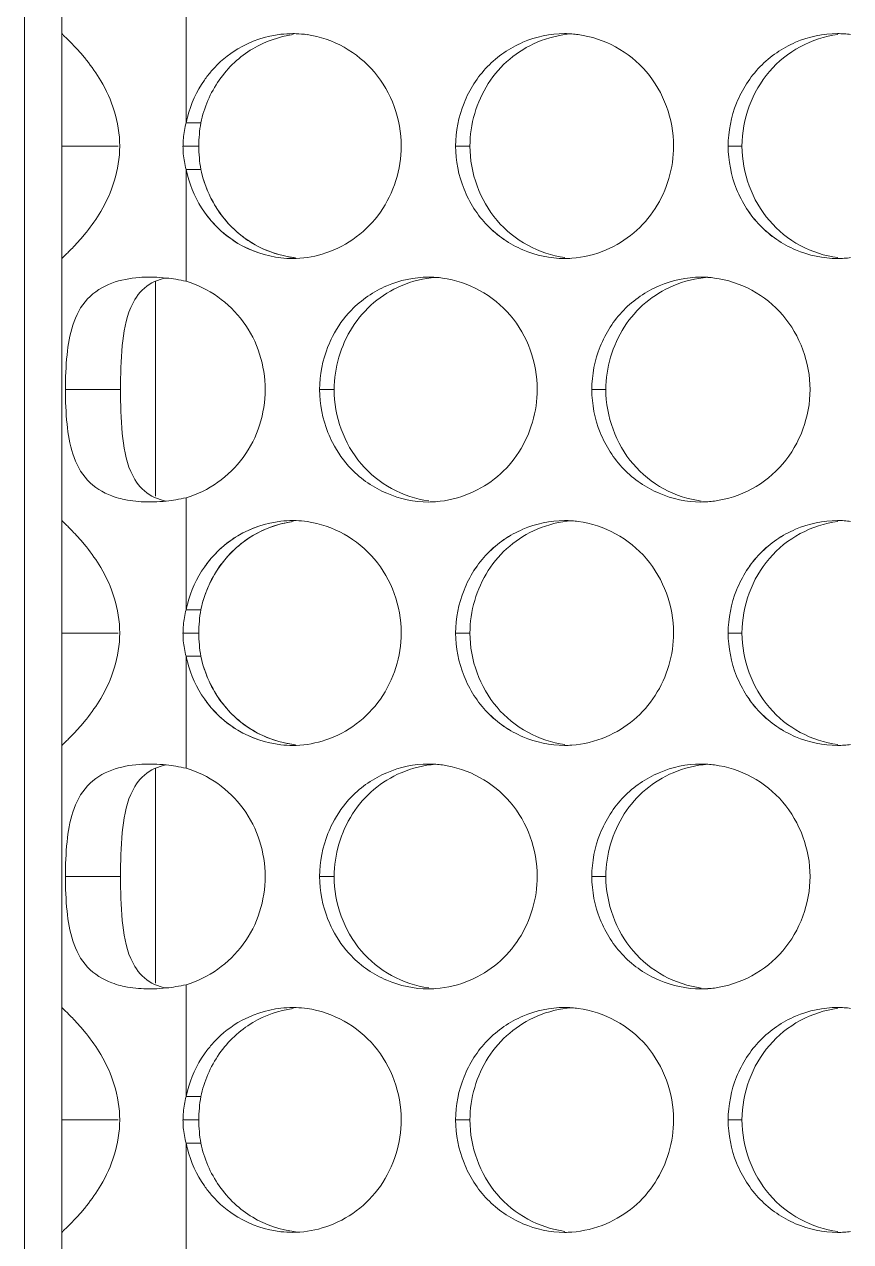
# Model space of a CAD drawing. Header units: millimetres. Extents: x 1177 to 4147, y 93 to 2194.
# Drawn here: x 1597.49 to 1619.53, y 1628.65 to 1661.12 of the extents above; entities that cross this region are included whole.
import ezdxf

# ---------------------------------------------------------------- set-up
doc = ezdxf.new("R2010")
doc.units = ezdxf.units.MM
doc.header["$LTSCALE"] = 0.1
doc.layers.get('0').update_dxf_attribs({"lineweight": 13})
doc.layers.add('标注', color=251, linetype='Continuous', lineweight=9)

msp = doc.modelspace()

# ---------------------------------------------------------------- linework, layer by layer
for p, q in [((1597.49, 1344.895), (1597.49, 1918.895)), ((1598.49, 1647.885), (1598.49, 1875.712)), ((1601.804, 1658.496), (1601.804, 1661.484)), ((1601.804, 1658.497), (1601.804, 1661.484)), ((1601.804, 1654.267), (1601.804, 1657.255)), ((1601.804, 1654.268), (1601.804, 1657.254)), ((1601.804, 1645.506), (1601.804, 1648.493)), ((1601.804, 1645.506), (1601.804, 1648.493)), ((1598.49, 1647.885), (1598.49, 1641.885)), ((1598.49, 1647.885), (1598.49, 1641.885)), ((1601.804, 1641.277), (1601.804, 1644.264)), ((1598.49, 1634.895), (1598.49, 1641.885)), ((1601.804, 1632.516), (1601.804, 1635.503)), ((1598.49, 1634.895), (1598.49, 1628.895)), ((1601.804, 1628.287), (1601.804, 1631.274)), ((1598.49, 1621.904), (1598.49, 1628.895))]:
    msp.add_line(p, q)
at = {"layer": '标注'}
for p, q in [((1598.49, 1660.875), (1598.49, 1667.866)), ((1598.49, 1660.875), (1598.49, 1654.876)), ((1602.199, 1658.497), (1601.804, 1658.497)), ((1602.199, 1658.497), (1601.804, 1658.497)), ((1599.99, 1657.876), (1598.49, 1657.876)), ((1599.99, 1657.876), (1598.49, 1657.876)), ((1602.145, 1657.876), (1601.723, 1657.876)), ((1602.145, 1657.876), (1601.723, 1657.876)), ((1609.376, 1657.876), (1608.994, 1657.876)), ((1609.376, 1657.876), (1608.994, 1657.876)), ((1616.633, 1657.876), (1616.265, 1657.876)), ((1616.633, 1657.876), (1616.265, 1657.876)), ((1602.199, 1657.254), (1601.804, 1657.254)), ((1602.199, 1657.254), (1601.804, 1657.254)), ((1598.49, 1647.885), (1598.49, 1654.876)), ((1600.99, 1654.268), (1600.99, 1648.534)), ((1600.054, 1651.38), (1598.586, 1651.38)), ((1605.754, 1651.38), (1605.365, 1651.38)), ((1613.002, 1651.38), (1612.627, 1651.38)), ((1602.199, 1645.506), (1601.804, 1645.506)), ((1602.199, 1645.506), (1601.804, 1645.506)), ((1599.99, 1644.885), (1598.49, 1644.885)), ((1599.99, 1644.885), (1598.49, 1644.885)), ((1602.145, 1644.885), (1601.723, 1644.885)), ((1602.145, 1644.885), (1601.723, 1644.885)), ((1609.376, 1644.885), (1608.994, 1644.885)), ((1609.376, 1644.885), (1608.994, 1644.885)), ((1616.633, 1644.885), (1616.265, 1644.885)), ((1616.633, 1644.885), (1616.265, 1644.885)), ((1602.199, 1644.264), (1601.804, 1644.264)), ((1602.199, 1644.264), (1601.804, 1644.264)), ((1600.99, 1641.277), (1600.99, 1635.544)), ((1600.054, 1638.39), (1598.586, 1638.39)), ((1605.754, 1638.39), (1605.365, 1638.39)), ((1613.002, 1638.39), (1612.627, 1638.39)), ((1602.199, 1632.516), (1601.804, 1632.516)), ((1599.99, 1631.895), (1598.49, 1631.895)), ((1602.145, 1631.895), (1601.723, 1631.895)), ((1609.376, 1631.895), (1608.994, 1631.895)), ((1616.633, 1631.895), (1616.265, 1631.895)), ((1602.199, 1631.274), (1601.804, 1631.274))]:
    msp.add_line(p, q, dxfattribs=at)
for centre, radius, start, end in [((1604.65, 1658.073), 2.802, 90.0177, 96.4449), ((1604.65, 1658.073), 2.802, 90.0177, 96.4449), ((1604.649, 1658.128), 2.747, 88.1301, 90.0018), ((1604.649, 1658.128), 2.747, 88.1301, 90.0018), ((1604.651, 1658.173), 2.702, 81.8471, 88.1347), ((1604.651, 1658.173), 2.702, 81.8471, 88.1347), ((1611.9, 1658.18), 2.696, 85.9382, 89.991), ((1611.9, 1658.18), 2.696, 85.9382, 89.991), ((1611.895, 1658.117), 2.759, 82.2487, 85.9388), ((1611.895, 1658.117), 2.759, 82.2487, 85.9388), ((1619.177, 1658.168), 2.708, 86.1042, 89.9918), ((1619.177, 1658.168), 2.708, 86.1042, 89.9918), ((1619.173, 1658.108), 2.768, 82.5618, 86.1048), ((1619.173, 1658.108), 2.768, 82.5618, 86.1048), ((1604.723, 1657.9), 2.979, 165.4586, 168.4449), ((1604.723, 1657.9), 2.979, 165.4586, 168.4449), ((1604.167, 1657.872), 2.444, 165.1989, 175.0623), ((1604.167, 1657.872), 2.444, 165.1989, 175.0623), ((1605.733, 1657.877), 3.588, 170.0517, 180.0201), ((1605.733, 1657.877), 3.588, 170.0517, 180.0201), ((1604.141, 1657.875), 2.418, 175.0848, 179.9974), ((1604.141, 1657.875), 2.418, 175.0848, 179.9974), ((1604.15, 1657.876), 2.428, 180.0174, 189.8517), ((1604.15, 1657.876), 2.428, 180.0174, 189.8517), ((1605.733, 1657.874), 3.588, 179.9799, 189.9483), ((1605.733, 1657.874), 3.588, 179.9799, 189.9483), ((1604.173, 1657.88), 2.451, 189.8577, 194.7995), ((1604.173, 1657.88), 2.451, 189.8577, 194.7995), ((1604.723, 1657.851), 2.979, 191.5551, 194.5414), ((1604.723, 1657.851), 2.979, 191.5551, 194.5414), ((1604.65, 1657.678), 2.802, 263.5551, 269.9823), ((1604.65, 1657.678), 2.802, 263.5551, 269.9823), ((1604.649, 1657.623), 2.747, 269.9982, 271.8699), ((1604.649, 1657.623), 2.747, 269.9982, 271.8699), ((1611.9, 1657.572), 2.696, 270.009, 274.0618), ((1611.9, 1657.572), 2.696, 270.009, 274.0618), ((1619.177, 1657.583), 2.708, 270.0082, 273.8958), ((1619.177, 1657.583), 2.708, 270.0082, 273.8958), ((1619.173, 1657.644), 2.768, 273.8952, 277.4382), ((1619.173, 1657.644), 2.768, 273.8952, 277.4382), ((1600.787, 1649.813), 4.569, 80.5968, 83.849), ((1608.267, 1651.69), 2.69, 85.8545, 89.9907), ((1608.263, 1651.627), 2.754, 82.091, 85.8551), ((1615.536, 1651.679), 2.702, 86.0214, 89.9914), ((1615.532, 1651.617), 2.763, 82.4057, 86.0221), ((1600.764, 1649.672), 4.712, 77.2525, 80.6025), ((1600.764, 1653.089), 4.712, 279.3975, 282.7475), ((1600.787, 1652.948), 4.569, 276.151, 279.4032), ((1608.267, 1651.07), 2.69, 270.0093, 274.1455), ((1615.536, 1651.082), 2.702, 270.0086, 273.9786), ((1615.532, 1651.144), 2.763, 273.9779, 277.5943), ((1604.65, 1645.083), 2.802, 90.0177, 96.4449), ((1604.65, 1645.083), 2.802, 90.0177, 96.4449), ((1604.649, 1645.137), 2.747, 88.1301, 90.0018), ((1604.649, 1645.137), 2.747, 88.1301, 90.0018), ((1604.651, 1645.183), 2.702, 81.8471, 88.1347), ((1604.651, 1645.183), 2.702, 81.8471, 88.1347), ((1611.9, 1645.189), 2.696, 85.9382, 89.991), ((1611.9, 1645.189), 2.696, 85.9382, 89.991), ((1611.895, 1645.127), 2.759, 82.2487, 85.9388), ((1611.895, 1645.127), 2.759, 82.2487, 85.9388), ((1619.177, 1645.178), 2.708, 86.1042, 89.9918), ((1619.177, 1645.178), 2.708, 86.1042, 89.9918), ((1619.173, 1645.117), 2.768, 82.5618, 86.1048), ((1619.173, 1645.117), 2.768, 82.5618, 86.1048), ((1604.723, 1644.909), 2.979, 165.4586, 168.4449), ((1604.723, 1644.909), 2.979, 165.4586, 168.4449), ((1604.167, 1644.882), 2.444, 165.1989, 175.0623), ((1604.167, 1644.882), 2.444, 165.1989, 175.0623), ((1605.733, 1644.886), 3.588, 170.0517, 180.0201), ((1605.733, 1644.886), 3.588, 170.0517, 180.0201), ((1604.141, 1644.885), 2.418, 175.0848, 179.9974), ((1604.141, 1644.885), 2.418, 175.0848, 179.9974), ((1604.15, 1644.886), 2.428, 180.0174, 189.8517), ((1604.15, 1644.886), 2.428, 180.0174, 189.8517), ((1605.733, 1644.884), 3.588, 179.9799, 189.9483), ((1605.733, 1644.884), 3.588, 179.9799, 189.9483), ((1604.173, 1644.89), 2.451, 189.8577, 194.7995), ((1604.173, 1644.89), 2.451, 189.8577, 194.7995), ((1604.723, 1644.861), 2.979, 191.5551, 194.5414), ((1604.723, 1644.861), 2.979, 191.5551, 194.5414), ((1604.65, 1644.688), 2.802, 263.5551, 269.9823), ((1604.65, 1644.688), 2.802, 263.5551, 269.9823), ((1604.649, 1644.633), 2.747, 269.9982, 271.8699), ((1604.649, 1644.633), 2.747, 269.9982, 271.8699), ((1611.9, 1644.581), 2.696, 270.009, 274.0618), ((1611.9, 1644.581), 2.696, 270.009, 274.0618), ((1619.177, 1644.593), 2.708, 270.0082, 273.8958), ((1619.177, 1644.593), 2.708, 270.0082, 273.8958), ((1619.173, 1644.653), 2.768, 273.8952, 277.4382), ((1619.173, 1644.653), 2.768, 273.8952, 277.4382), ((1600.787, 1636.822), 4.569, 80.5968, 83.849), ((1608.267, 1638.7), 2.69, 85.8545, 89.9907), ((1608.263, 1638.636), 2.754, 82.091, 85.8551), ((1615.536, 1638.688), 2.702, 86.0214, 89.9914), ((1615.532, 1638.627), 2.763, 82.4057, 86.0221), ((1600.764, 1636.681), 4.712, 77.2525, 80.6025), ((1600.764, 1640.099), 4.712, 279.3975, 282.7475), ((1600.787, 1639.958), 4.569, 276.151, 279.4032), ((1608.267, 1638.08), 2.69, 270.0093, 274.1455), ((1615.536, 1638.092), 2.702, 270.0086, 273.9786), ((1615.532, 1638.153), 2.763, 273.9779, 277.5943), ((1604.65, 1632.092), 2.802, 90.0177, 96.4449), ((1604.649, 1632.147), 2.747, 88.1301, 90.0018), ((1604.651, 1632.192), 2.702, 81.8471, 88.1347), ((1611.9, 1632.199), 2.696, 85.9382, 89.991), ((1611.895, 1632.136), 2.759, 82.2487, 85.9388), ((1619.177, 1632.187), 2.708, 86.1042, 89.9918), ((1619.173, 1632.127), 2.768, 82.5618, 86.1048), ((1604.723, 1631.919), 2.979, 165.4586, 168.4449), ((1604.167, 1631.892), 2.444, 165.1989, 175.0623), ((1605.733, 1631.896), 3.588, 170.0517, 180.0201), ((1604.141, 1631.895), 2.418, 175.0848, 179.9974), ((1604.15, 1631.896), 2.428, 180.0174, 189.8517), ((1605.733, 1631.894), 3.588, 179.9799, 189.9483), ((1604.173, 1631.9), 2.451, 189.8577, 194.7995), ((1604.723, 1631.871), 2.979, 191.5551, 194.5414), ((1604.65, 1631.697), 2.802, 263.5551, 269.9823), ((1604.649, 1631.643), 2.747, 269.9982, 271.8699), ((1611.9, 1631.591), 2.696, 270.009, 274.0618), ((1619.177, 1631.602), 2.708, 270.0082, 273.8958), ((1619.173, 1631.663), 2.768, 273.8952, 277.4382)]:
    msp.add_arc(centre, radius, start, end, dxfattribs=at)
msp.add_spline([(2027.49, 1819.182), (1864.296, 1806.369), (1766.772, 1737.15), (1658.757, 1615.796), (1597.49, 1595.163)], degree=3, dxfattribs=at)
for points, knots in [([(1599.529, 1659.619), (1599.415, 1659.812), (1599.231, 1660.073), (1598.975, 1660.377), (1598.816, 1660.551), (1598.684, 1660.685), (1598.593, 1660.773), (1598.54, 1660.826), (1598.513, 1660.85), (1598.501, 1660.866), (1598.49, 1660.873), (1598.49, 1660.875)], [0, 0, 0, 0, 0.411334, 0.583273, 0.72846, 0.84462, 0.929419, 0.959592, 0.981476, 0.994971, 1, 1, 1, 1]), ([(1599.529, 1659.619), (1599.415, 1659.812), (1599.231, 1660.073), (1598.975, 1660.377), (1598.816, 1660.551), (1598.684, 1660.685), (1598.593, 1660.773), (1598.54, 1660.826), (1598.513, 1660.85), (1598.501, 1660.866), (1598.49, 1660.873), (1598.49, 1660.875)], [0, 0, 0, 0, 0.411334, 0.583273, 0.72846, 0.84462, 0.929419, 0.959592, 0.981476, 0.994971, 1, 1, 1, 1]), ([(1607.542, 1657.876), (1607.542, 1658.232), (1607.413, 1658.947), (1606.879, 1659.886), (1606.051, 1660.566), (1605.377, 1660.798), (1605.034, 1660.848)], [0, 0, 0, 0, 0.253589, 0.505104, 0.753724, 1, 1, 1, 1]), ([(1607.542, 1657.876), (1607.542, 1658.232), (1607.413, 1658.947), (1606.879, 1659.886), (1606.051, 1660.566), (1605.377, 1660.798), (1605.034, 1660.848)], [0, 0, 0, 0, 0.253589, 0.505104, 0.753724, 1, 1, 1, 1]), ([(1614.809, 1657.876), (1614.809, 1658.234), (1614.677, 1658.954), (1614.136, 1659.898), (1613.296, 1660.577), (1612.613, 1660.803), (1612.267, 1660.851)], [0, 0, 0, 0, 0.253362, 0.504807, 0.753291, 1, 1, 1, 1]), ([(1614.809, 1657.876), (1614.809, 1658.234), (1614.677, 1658.954), (1614.136, 1659.898), (1613.296, 1660.577), (1612.613, 1660.803), (1612.267, 1660.851)], [0, 0, 0, 0, 0.253362, 0.504807, 0.753291, 1, 1, 1, 1]), ([(1619.187, 1660.852), (1618.839, 1660.807), (1618.154, 1660.583), (1617.309, 1659.904), (1616.766, 1658.957), (1616.633, 1658.235), (1616.633, 1657.876)], [0, 0, 0, 0, 0.246727, 0.495166, 0.746588, 1, 1, 1, 1]), ([(1619.187, 1660.852), (1618.839, 1660.807), (1618.154, 1660.583), (1617.309, 1659.904), (1616.766, 1658.957), (1616.633, 1658.235), (1616.633, 1657.876)], [0, 0, 0, 0, 0.246727, 0.495166, 0.746588, 1, 1, 1, 1]), ([(1611.168, 1660.644), (1610.905, 1660.532), (1610.405, 1660.226), (1609.639, 1659.347), (1609.376, 1658.455), (1609.376, 1657.876)], [0, 0, 0, 0, 0.248135, 0.498077, 1, 1, 1, 1]), ([(1611.168, 1660.644), (1610.905, 1660.532), (1610.405, 1660.226), (1609.639, 1659.347), (1609.376, 1658.455), (1609.376, 1657.876)], [0, 0, 0, 0, 0.248135, 0.498077, 1, 1, 1, 1]), ([(1603.581, 1660.472), (1603.231, 1660.264), (1602.616, 1659.679), (1602.282, 1658.902), (1602.199, 1658.497)], [0, 0, 0, 0, 0.496153, 1, 1, 1, 1]), ([(1603.581, 1660.472), (1603.231, 1660.264), (1602.616, 1659.679), (1602.282, 1658.902), (1602.199, 1658.497)], [0, 0, 0, 0, 0.496153, 1, 1, 1, 1]), ([(1603.188, 1660.471), (1602.924, 1660.315), (1602.605, 1660.044), (1602.353, 1659.72), (1602.294, 1659.635)], [0, 0, 0, 0, 0.747671, 1, 1, 1, 1]), ([(1603.188, 1660.471), (1602.924, 1660.315), (1602.605, 1660.044), (1602.353, 1659.72), (1602.294, 1659.635)], [0, 0, 0, 0, 0.747671, 1, 1, 1, 1]), ([(1600.034, 1657.876), (1600.034, 1658.193), (1599.936, 1658.807), (1599.678, 1659.366), (1599.529, 1659.619)], [0, 0, 0, 0, 0.519273, 1, 1, 1, 1]), ([(1600.034, 1657.876), (1600.034, 1658.193), (1599.936, 1658.807), (1599.678, 1659.366), (1599.529, 1659.619)], [0, 0, 0, 0, 0.519273, 1, 1, 1, 1]), ([(1599.529, 1656.132), (1599.678, 1656.385), (1599.936, 1656.945), (1600.034, 1657.559), (1600.034, 1657.876)], [0, 0, 0, 0, 0.480727, 1, 1, 1, 1]), ([(1599.529, 1656.132), (1599.678, 1656.385), (1599.936, 1656.945), (1600.034, 1657.559), (1600.034, 1657.876)], [0, 0, 0, 0, 0.480727, 1, 1, 1, 1]), ([(1605.535, 1655.024), (1605.824, 1655.122), (1606.377, 1655.414), (1607.244, 1656.305), (1607.542, 1657.259), (1607.542, 1657.876)], [0, 0, 0, 0, 0.248219, 0.498355, 1, 1, 1, 1]), ([(1605.535, 1655.024), (1605.824, 1655.122), (1606.377, 1655.414), (1607.244, 1656.305), (1607.542, 1657.259), (1607.542, 1657.876)], [0, 0, 0, 0, 0.248219, 0.498355, 1, 1, 1, 1]), ([(1609.376, 1657.876), (1609.376, 1657.517), (1609.507, 1656.798), (1610.045, 1655.854), (1610.883, 1655.174), (1611.564, 1654.948), (1611.909, 1654.901)], [0, 0, 0, 0, 0.253649, 0.50519, 0.753532, 1, 1, 1, 1]), ([(1609.376, 1657.876), (1609.376, 1657.517), (1609.507, 1656.798), (1610.045, 1655.854), (1610.883, 1655.174), (1611.564, 1654.948), (1611.909, 1654.901)], [0, 0, 0, 0, 0.253649, 0.50519, 0.753532, 1, 1, 1, 1]), ([(1613.012, 1655.107), (1613.275, 1655.22), (1613.776, 1655.526), (1614.545, 1656.404), (1614.809, 1657.296), (1614.809, 1657.876)], [0, 0, 0, 0, 0.248395, 0.498438, 1, 1, 1, 1]), ([(1613.012, 1655.107), (1613.275, 1655.22), (1613.776, 1655.526), (1614.545, 1656.404), (1614.809, 1657.296), (1614.809, 1657.876)], [0, 0, 0, 0, 0.248395, 0.498438, 1, 1, 1, 1]), ([(1616.633, 1657.876), (1616.633, 1657.516), (1616.766, 1656.794), (1617.309, 1655.847), (1618.154, 1655.168), (1618.839, 1654.944), (1619.187, 1654.899)], [0, 0, 0, 0, 0.253412, 0.504834, 0.753273, 1, 1, 1, 1]), ([(1616.633, 1657.876), (1616.633, 1657.516), (1616.766, 1656.794), (1617.309, 1655.847), (1618.154, 1655.168), (1618.839, 1654.944), (1619.187, 1654.899)], [0, 0, 0, 0, 0.253412, 0.504834, 0.753273, 1, 1, 1, 1]), ([(1602.199, 1657.254), (1602.322, 1656.654), (1602.801, 1655.782), (1603.828, 1655.094), (1604.425, 1654.928), (1604.726, 1654.894)], [0, 0, 0, 0, 0.502195, 0.75184, 1, 1, 1, 1]), ([(1602.199, 1657.254), (1602.282, 1656.849), (1602.616, 1656.072), (1603.231, 1655.487), (1603.581, 1655.279)], [0, 0, 0, 0, 0.503847, 1, 1, 1, 1]), ([(1609.218, 1656.728), (1609.362, 1656.37), (1609.783, 1655.702), (1610.438, 1655.257), (1610.789, 1655.107)], [0, 0, 0, 0, 0.502933, 1, 1, 1, 1]), ([(1616.489, 1656.728), (1616.633, 1656.37), (1617.056, 1655.701), (1617.712, 1655.257), (1618.064, 1655.107)], [0, 0, 0, 0, 0.5027, 1, 1, 1, 1]), ([(1598.49, 1654.876), (1598.49, 1654.878), (1598.501, 1654.885), (1598.513, 1654.901), (1598.54, 1654.926), (1598.593, 1654.978), (1598.684, 1655.066), (1598.816, 1655.2), (1598.975, 1655.374), (1599.231, 1655.678), (1599.415, 1655.939), (1599.529, 1656.132)], [0, 0, 0, 0, 0.005029, 0.018524, 0.040408, 0.070581, 0.15538, 0.27154, 0.416727, 0.588666, 1, 1, 1, 1]), ([(1598.49, 1654.876), (1598.49, 1654.878), (1598.501, 1654.885), (1598.513, 1654.901), (1598.54, 1654.926), (1598.593, 1654.978), (1598.684, 1655.066), (1598.816, 1655.2), (1598.975, 1655.374), (1599.231, 1655.678), (1599.415, 1655.939), (1599.529, 1656.132)], [0, 0, 0, 0, 0.005029, 0.018524, 0.040408, 0.070581, 0.15538, 0.27154, 0.416727, 0.588666, 1, 1, 1, 1]), ([(1602.294, 1656.116), (1602.528, 1655.782), (1603.137, 1655.203), (1603.934, 1654.939), (1604.336, 1654.894)], [0, 0, 0, 0, 0.502556, 1, 1, 1, 1]), ([(1602.294, 1656.116), (1602.353, 1656.031), (1602.605, 1655.707), (1602.924, 1655.436), (1603.188, 1655.28)], [0, 0, 0, 0, 0.252329, 1, 1, 1, 1]), ([(1600.826, 1654.38), (1600.735, 1654.38), (1600.397, 1654.368), (1600.058, 1654.305), (1599.826, 1654.219)], [0, 0, 0, 0, 0.267795, 1, 1, 1, 1]), ([(1601.27, 1654.356), (1601.061, 1654.318), (1600.65, 1654.136), (1600.412, 1653.763), (1600.329, 1653.57)], [0, 0, 0, 0, 0.503158, 1, 1, 1, 1]), ([(1601.276, 1654.356), (1601.163, 1654.368), (1601.013, 1654.378), (1600.863, 1654.38), (1600.826, 1654.38)], [0, 0, 0, 0, 0.755047, 1, 1, 1, 1]), ([(1611.173, 1651.38), (1611.173, 1651.738), (1611.042, 1652.456), (1610.504, 1653.4), (1609.667, 1654.079), (1608.987, 1654.306), (1608.642, 1654.354)], [0, 0, 0, 0, 0.253482, 0.504988, 0.753424, 1, 1, 1, 1]), ([(1618.449, 1651.38), (1618.449, 1651.74), (1618.316, 1652.46), (1617.773, 1653.406), (1616.929, 1654.085), (1616.244, 1654.31), (1615.897, 1654.356)], [0, 0, 0, 0, 0.253244, 0.50463, 0.753161, 1, 1, 1, 1]), ([(1599.826, 1654.219), (1599.583, 1654.129), (1599.114, 1653.842), (1598.865, 1653.354), (1598.783, 1653.1)], [0, 0, 0, 0, 0.492021, 1, 1, 1, 1]), ([(1603.915, 1651.38), (1603.915, 1652.015), (1603.512, 1653.307), (1602.401, 1654.093), (1601.804, 1654.268)], [0, 0, 0, 0, 0.504977, 1, 1, 1, 1]), ([(1607.544, 1654.149), (1607.281, 1654.036), (1606.782, 1653.73), (1606.016, 1652.851), (1605.754, 1651.96), (1605.754, 1651.38)], [0, 0, 0, 0, 0.248013, 0.497923, 1, 1, 1, 1]), ([(1614.797, 1654.149), (1614.533, 1654.036), (1614.033, 1653.731), (1613.266, 1652.852), (1613.002, 1651.96), (1613.002, 1651.38)], [0, 0, 0, 0, 0.248254, 0.498229, 1, 1, 1, 1]), ([(1600.329, 1653.57), (1600.192, 1653.251), (1600.075, 1652.506), (1600.054, 1651.771), (1600.054, 1651.38)], [0, 0, 0, 0, 0.47064, 1, 1, 1, 1]), ([(1606.214, 1653.501), (1606.013, 1653.293), (1605.785, 1652.97), (1605.625, 1652.618), (1605.589, 1652.528)], [0, 0, 0, 0, 0.747989, 1, 1, 1, 1]), ([(1598.783, 1653.1), (1598.701, 1652.843), (1598.607, 1652.267), (1598.586, 1651.689), (1598.586, 1651.38)], [0, 0, 0, 0, 0.466285, 1, 1, 1, 1]), ([(1598.586, 1651.38), (1598.586, 1651.072), (1598.607, 1650.494), (1598.701, 1649.918), (1598.783, 1649.661)], [0, 0, 0, 0, 0.533715, 1, 1, 1, 1]), ([(1600.054, 1651.38), (1600.054, 1650.989), (1600.075, 1650.254), (1600.192, 1649.51), (1600.329, 1649.191)], [0, 0, 0, 0, 0.52936, 1, 1, 1, 1]), ([(1601.804, 1648.493), (1602.401, 1648.668), (1603.512, 1649.454), (1603.915, 1650.746), (1603.915, 1651.38)], [0, 0, 0, 0, 0.495023, 1, 1, 1, 1]), ([(1605.754, 1651.38), (1605.754, 1651.022), (1605.885, 1650.305), (1606.42, 1649.362), (1607.254, 1648.682), (1607.933, 1648.455), (1608.277, 1648.407)], [0, 0, 0, 0, 0.253771, 0.505372, 0.753666, 1, 1, 1, 1]), ([(1609.378, 1648.612), (1609.642, 1648.725), (1610.142, 1649.031), (1610.909, 1649.909), (1611.173, 1650.801), (1611.173, 1651.38)], [0, 0, 0, 0, 0.248275, 0.498285, 1, 1, 1, 1]), ([(1613.002, 1651.38), (1613.002, 1651.021), (1613.134, 1650.301), (1613.675, 1649.355), (1614.516, 1648.676), (1615.2, 1648.451), (1615.546, 1648.405)], [0, 0, 0, 0, 0.253529, 0.50501, 0.753401, 1, 1, 1, 1]), ([(1615.897, 1648.404), (1616.244, 1648.451), (1616.929, 1648.676), (1617.773, 1649.355), (1618.316, 1650.3), (1618.449, 1651.021), (1618.449, 1651.38)], [0, 0, 0, 0, 0.246839, 0.49537, 0.746756, 1, 1, 1, 1]), ([(1605.589, 1650.233), (1605.625, 1650.143), (1605.785, 1649.79), (1606.013, 1649.468), (1606.214, 1649.26)], [0, 0, 0, 0, 0.252011, 1, 1, 1, 1]), ([(1598.783, 1649.661), (1598.865, 1649.407), (1599.114, 1648.919), (1599.583, 1648.632), (1599.826, 1648.542)], [0, 0, 0, 0, 0.507979, 1, 1, 1, 1]), ([(1600.329, 1649.191), (1600.412, 1648.998), (1600.65, 1648.625), (1601.061, 1648.443), (1601.27, 1648.405)], [0, 0, 0, 0, 0.496842, 1, 1, 1, 1]), ([(1600.063, 1648.469), (1600.122, 1648.454), (1600.373, 1648.4), (1600.631, 1648.381), (1600.826, 1648.381)], [0, 0, 0, 0, 0.237726, 1, 1, 1, 1]), ([(1600.826, 1648.381), (1600.863, 1648.381), (1601.013, 1648.383), (1601.163, 1648.393), (1601.276, 1648.405)], [0, 0, 0, 0, 0.244953, 1, 1, 1, 1]), ([(1599.529, 1646.629), (1599.415, 1646.822), (1599.231, 1647.083), (1598.975, 1647.386), (1598.816, 1647.56), (1598.684, 1647.695), (1598.593, 1647.783), (1598.54, 1647.835), (1598.513, 1647.86), (1598.501, 1647.876), (1598.49, 1647.882), (1598.49, 1647.885)], [0, 0, 0, 0, 0.411334, 0.583273, 0.72846, 0.84462, 0.929419, 0.959592, 0.981476, 0.994971, 1, 1, 1, 1]), ([(1599.529, 1646.629), (1599.415, 1646.822), (1599.231, 1647.083), (1598.975, 1647.386), (1598.816, 1647.56), (1598.684, 1647.695), (1598.593, 1647.783), (1598.54, 1647.835), (1598.513, 1647.86), (1598.501, 1647.876), (1598.49, 1647.882), (1598.49, 1647.885)], [0, 0, 0, 0, 0.411334, 0.583273, 0.72846, 0.84462, 0.929419, 0.959592, 0.981476, 0.994971, 1, 1, 1, 1]), ([(1604.66, 1647.859), (1604.365, 1647.818), (1603.782, 1647.643), (1602.785, 1646.952), (1602.32, 1646.096), (1602.199, 1645.506)], [0, 0, 0, 0, 0.24812, 0.497739, 1, 1, 1, 1]), ([(1604.336, 1647.867), (1603.934, 1647.822), (1603.137, 1647.557), (1602.528, 1646.979), (1602.294, 1646.645)], [0, 0, 0, 0, 0.497444, 1, 1, 1, 1]), ([(1607.542, 1644.885), (1607.542, 1645.242), (1607.413, 1645.956), (1606.879, 1646.896), (1606.051, 1647.575), (1605.377, 1647.808), (1605.034, 1647.857)], [0, 0, 0, 0, 0.253589, 0.505104, 0.753724, 1, 1, 1, 1]), ([(1607.542, 1644.885), (1607.542, 1645.242), (1607.413, 1645.956), (1606.879, 1646.896), (1606.051, 1647.575), (1605.377, 1647.808), (1605.034, 1647.857)], [0, 0, 0, 0, 0.253589, 0.505104, 0.753724, 1, 1, 1, 1]), ([(1614.809, 1644.885), (1614.809, 1645.244), (1614.677, 1645.963), (1614.136, 1646.908), (1613.296, 1647.587), (1612.613, 1647.813), (1612.267, 1647.86)], [0, 0, 0, 0, 0.253362, 0.504807, 0.753291, 1, 1, 1, 1]), ([(1614.809, 1644.885), (1614.809, 1645.244), (1614.677, 1645.963), (1614.136, 1646.908), (1613.296, 1647.587), (1612.613, 1647.813), (1612.267, 1647.86)], [0, 0, 0, 0, 0.253362, 0.504807, 0.753291, 1, 1, 1, 1]), ([(1619.187, 1647.862), (1618.839, 1647.816), (1618.154, 1647.592), (1617.309, 1646.913), (1616.766, 1645.967), (1616.633, 1645.245), (1616.633, 1644.885)], [0, 0, 0, 0, 0.246727, 0.495166, 0.746588, 1, 1, 1, 1]), ([(1619.187, 1647.862), (1618.839, 1647.816), (1618.154, 1647.592), (1617.309, 1646.913), (1616.766, 1645.967), (1616.633, 1645.245), (1616.633, 1644.885)], [0, 0, 0, 0, 0.246727, 0.495166, 0.746588, 1, 1, 1, 1]), ([(1610.789, 1647.653), (1610.438, 1647.503), (1609.783, 1647.059), (1609.362, 1646.391), (1609.218, 1646.032)], [0, 0, 0, 0, 0.497067, 1, 1, 1, 1]), ([(1611.168, 1647.654), (1610.905, 1647.541), (1610.405, 1647.235), (1609.639, 1646.356), (1609.376, 1645.464), (1609.376, 1644.885)], [0, 0, 0, 0, 0.248135, 0.498077, 1, 1, 1, 1]), ([(1611.168, 1647.654), (1610.905, 1647.541), (1610.405, 1647.235), (1609.639, 1646.356), (1609.376, 1645.464), (1609.376, 1644.885)], [0, 0, 0, 0, 0.248135, 0.498077, 1, 1, 1, 1]), ([(1618.064, 1647.653), (1617.712, 1647.503), (1617.056, 1647.06), (1616.633, 1646.391), (1616.489, 1646.032)], [0, 0, 0, 0, 0.4973, 1, 1, 1, 1]), ([(1603.581, 1647.482), (1603.231, 1647.273), (1602.616, 1646.689), (1602.282, 1645.912), (1602.199, 1645.506)], [0, 0, 0, 0, 0.496153, 1, 1, 1, 1]), ([(1603.188, 1647.481), (1602.924, 1647.325), (1602.605, 1647.053), (1602.353, 1646.729), (1602.294, 1646.645)], [0, 0, 0, 0, 0.747671, 1, 1, 1, 1]), ([(1600.034, 1644.885), (1600.034, 1645.202), (1599.936, 1645.816), (1599.678, 1646.376), (1599.529, 1646.629)], [0, 0, 0, 0, 0.519273, 1, 1, 1, 1]), ([(1600.034, 1644.885), (1600.034, 1645.202), (1599.936, 1645.816), (1599.678, 1646.376), (1599.529, 1646.629)], [0, 0, 0, 0, 0.519273, 1, 1, 1, 1]), ([(1599.529, 1643.142), (1599.678, 1643.394), (1599.936, 1643.954), (1600.034, 1644.568), (1600.034, 1644.885)], [0, 0, 0, 0, 0.480727, 1, 1, 1, 1]), ([(1599.529, 1643.142), (1599.678, 1643.394), (1599.936, 1643.954), (1600.034, 1644.568), (1600.034, 1644.885)], [0, 0, 0, 0, 0.480727, 1, 1, 1, 1]), ([(1605.535, 1642.034), (1605.824, 1642.132), (1606.377, 1642.423), (1607.244, 1643.314), (1607.542, 1644.269), (1607.542, 1644.885)], [0, 0, 0, 0, 0.248219, 0.498355, 1, 1, 1, 1]), ([(1605.535, 1642.034), (1605.824, 1642.132), (1606.377, 1642.423), (1607.244, 1643.314), (1607.542, 1644.269), (1607.542, 1644.885)], [0, 0, 0, 0, 0.248219, 0.498355, 1, 1, 1, 1]), ([(1609.376, 1644.885), (1609.376, 1644.527), (1609.507, 1643.808), (1610.045, 1642.863), (1610.883, 1642.184), (1611.564, 1641.958), (1611.909, 1641.91)], [0, 0, 0, 0, 0.253649, 0.50519, 0.753532, 1, 1, 1, 1]), ([(1609.376, 1644.885), (1609.376, 1644.527), (1609.507, 1643.808), (1610.045, 1642.863), (1610.883, 1642.184), (1611.564, 1641.958), (1611.909, 1641.91)], [0, 0, 0, 0, 0.253649, 0.50519, 0.753532, 1, 1, 1, 1]), ([(1613.012, 1642.117), (1613.275, 1642.23), (1613.776, 1642.535), (1614.545, 1643.414), (1614.809, 1644.306), (1614.809, 1644.885)], [0, 0, 0, 0, 0.248395, 0.498438, 1, 1, 1, 1]), ([(1613.012, 1642.117), (1613.275, 1642.23), (1613.776, 1642.535), (1614.545, 1643.414), (1614.809, 1644.306), (1614.809, 1644.885)], [0, 0, 0, 0, 0.248395, 0.498438, 1, 1, 1, 1]), ([(1616.633, 1644.885), (1616.633, 1644.525), (1616.766, 1643.804), (1617.309, 1642.857), (1618.154, 1642.178), (1618.839, 1641.954), (1619.187, 1641.908)], [0, 0, 0, 0, 0.253412, 0.504834, 0.753273, 1, 1, 1, 1]), ([(1616.633, 1644.885), (1616.633, 1644.525), (1616.766, 1643.804), (1617.309, 1642.857), (1618.154, 1642.178), (1618.839, 1641.954), (1619.187, 1641.908)], [0, 0, 0, 0, 0.253412, 0.504834, 0.753273, 1, 1, 1, 1]), ([(1602.199, 1644.264), (1602.282, 1643.859), (1602.616, 1643.081), (1603.231, 1642.497), (1603.581, 1642.289)], [0, 0, 0, 0, 0.503847, 1, 1, 1, 1]), ([(1602.199, 1644.264), (1602.322, 1643.664), (1602.801, 1642.792), (1603.828, 1642.104), (1604.425, 1641.937), (1604.726, 1641.903)], [0, 0, 0, 0, 0.502195, 0.75184, 1, 1, 1, 1]), ([(1609.218, 1643.738), (1609.362, 1643.38), (1609.783, 1642.711), (1610.438, 1642.267), (1610.789, 1642.117)], [0, 0, 0, 0, 0.502933, 1, 1, 1, 1]), ([(1616.489, 1643.738), (1616.633, 1643.38), (1617.056, 1642.711), (1617.712, 1642.267), (1618.064, 1642.117)], [0, 0, 0, 0, 0.5027, 1, 1, 1, 1]), ([(1598.49, 1641.885), (1598.49, 1641.888), (1598.501, 1641.895), (1598.513, 1641.911), (1598.54, 1641.935), (1598.593, 1641.987), (1598.684, 1642.075), (1598.816, 1642.21), (1598.975, 1642.384), (1599.231, 1642.687), (1599.415, 1642.949), (1599.529, 1643.142)], [0, 0, 0, 0, 0.005029, 0.018524, 0.040408, 0.070581, 0.15538, 0.27154, 0.416727, 0.588666, 1, 1, 1, 1]), ([(1598.49, 1641.885), (1598.49, 1641.888), (1598.501, 1641.895), (1598.513, 1641.911), (1598.54, 1641.935), (1598.593, 1641.987), (1598.684, 1642.075), (1598.816, 1642.21), (1598.975, 1642.384), (1599.231, 1642.687), (1599.415, 1642.949), (1599.529, 1643.142)], [0, 0, 0, 0, 0.005029, 0.018524, 0.040408, 0.070581, 0.15538, 0.27154, 0.416727, 0.588666, 1, 1, 1, 1]), ([(1602.294, 1643.126), (1602.353, 1643.041), (1602.605, 1642.717), (1602.924, 1642.446), (1603.188, 1642.289)], [0, 0, 0, 0, 0.252329, 1, 1, 1, 1]), ([(1602.294, 1643.126), (1602.528, 1642.791), (1603.137, 1642.213), (1603.934, 1641.949), (1604.336, 1641.903)], [0, 0, 0, 0, 0.502556, 1, 1, 1, 1]), ([(1600.826, 1641.39), (1600.735, 1641.39), (1600.397, 1641.378), (1600.058, 1641.315), (1599.826, 1641.228)], [0, 0, 0, 0, 0.267795, 1, 1, 1, 1]), ([(1601.27, 1641.365), (1601.061, 1641.327), (1600.65, 1641.145), (1600.412, 1640.773), (1600.329, 1640.58)], [0, 0, 0, 0, 0.503158, 1, 1, 1, 1]), ([(1601.276, 1641.365), (1601.163, 1641.377), (1601.013, 1641.388), (1600.863, 1641.39), (1600.826, 1641.39)], [0, 0, 0, 0, 0.755047, 1, 1, 1, 1]), ([(1611.173, 1638.39), (1611.173, 1638.748), (1611.042, 1639.466), (1610.504, 1640.409), (1609.667, 1641.089), (1608.987, 1641.316), (1608.642, 1641.364)], [0, 0, 0, 0, 0.253482, 0.504988, 0.753424, 1, 1, 1, 1]), ([(1618.449, 1638.39), (1618.449, 1638.749), (1618.316, 1639.47), (1617.773, 1640.416), (1616.929, 1641.095), (1616.244, 1641.32), (1615.897, 1641.366)], [0, 0, 0, 0, 0.253244, 0.50463, 0.753161, 1, 1, 1, 1]), ([(1599.826, 1641.228), (1599.583, 1641.139), (1599.114, 1640.852), (1598.865, 1640.363), (1598.783, 1640.109)], [0, 0, 0, 0, 0.492021, 1, 1, 1, 1]), ([(1603.915, 1638.39), (1603.915, 1639.024), (1603.512, 1640.317), (1602.401, 1641.103), (1601.804, 1641.277)], [0, 0, 0, 0, 0.504977, 1, 1, 1, 1]), ([(1607.544, 1641.159), (1607.281, 1641.046), (1606.782, 1640.74), (1606.016, 1639.861), (1605.754, 1638.969), (1605.754, 1638.39)], [0, 0, 0, 0, 0.248013, 0.497923, 1, 1, 1, 1]), ([(1614.797, 1641.159), (1614.533, 1641.046), (1614.033, 1640.74), (1613.266, 1639.861), (1613.002, 1638.969), (1613.002, 1638.39)], [0, 0, 0, 0, 0.248254, 0.498229, 1, 1, 1, 1]), ([(1600.329, 1640.58), (1600.192, 1640.26), (1600.075, 1639.516), (1600.054, 1638.781), (1600.054, 1638.39)], [0, 0, 0, 0, 0.47064, 1, 1, 1, 1]), ([(1606.214, 1640.511), (1606.013, 1640.303), (1605.785, 1639.98), (1605.625, 1639.628), (1605.589, 1639.537)], [0, 0, 0, 0, 0.747989, 1, 1, 1, 1]), ([(1598.783, 1640.109), (1598.701, 1639.853), (1598.607, 1639.277), (1598.586, 1638.699), (1598.586, 1638.39)], [0, 0, 0, 0, 0.466285, 1, 1, 1, 1]), ([(1598.586, 1638.39), (1598.586, 1638.081), (1598.607, 1637.503), (1598.701, 1636.927), (1598.783, 1636.671)], [0, 0, 0, 0, 0.533715, 1, 1, 1, 1]), ([(1600.054, 1638.39), (1600.054, 1637.999), (1600.075, 1637.264), (1600.192, 1636.52), (1600.329, 1636.2)], [0, 0, 0, 0, 0.52936, 1, 1, 1, 1]), ([(1601.804, 1635.503), (1602.401, 1635.677), (1603.512, 1636.463), (1603.915, 1637.756), (1603.915, 1638.39)], [0, 0, 0, 0, 0.495023, 1, 1, 1, 1]), ([(1605.754, 1638.39), (1605.754, 1638.032), (1605.885, 1637.315), (1606.42, 1636.371), (1607.254, 1635.692), (1607.933, 1635.464), (1608.277, 1635.416)], [0, 0, 0, 0, 0.253771, 0.505372, 0.753666, 1, 1, 1, 1]), ([(1609.378, 1635.622), (1609.642, 1635.735), (1610.142, 1636.04), (1610.909, 1636.919), (1611.173, 1637.811), (1611.173, 1638.39)], [0, 0, 0, 0, 0.248275, 0.498285, 1, 1, 1, 1]), ([(1613.002, 1638.39), (1613.002, 1638.031), (1613.134, 1637.311), (1613.675, 1636.365), (1614.516, 1635.686), (1615.2, 1635.461), (1615.546, 1635.414)], [0, 0, 0, 0, 0.253529, 0.50501, 0.753401, 1, 1, 1, 1]), ([(1615.897, 1635.414), (1616.244, 1635.46), (1616.929, 1635.685), (1617.773, 1636.364), (1618.316, 1637.31), (1618.449, 1638.031), (1618.449, 1638.39)], [0, 0, 0, 0, 0.246839, 0.49537, 0.746756, 1, 1, 1, 1]), ([(1605.589, 1637.243), (1605.625, 1637.152), (1605.785, 1636.8), (1606.013, 1636.477), (1606.214, 1636.269)], [0, 0, 0, 0, 0.252011, 1, 1, 1, 1]), ([(1598.783, 1636.671), (1598.865, 1636.417), (1599.114, 1635.928), (1599.583, 1635.641), (1599.826, 1635.552)], [0, 0, 0, 0, 0.507979, 1, 1, 1, 1]), ([(1600.329, 1636.2), (1600.412, 1636.007), (1600.65, 1635.635), (1601.061, 1635.453), (1601.27, 1635.415)], [0, 0, 0, 0, 0.496842, 1, 1, 1, 1]), ([(1600.063, 1635.478), (1600.122, 1635.463), (1600.373, 1635.41), (1600.631, 1635.39), (1600.826, 1635.39)], [0, 0, 0, 0, 0.237726, 1, 1, 1, 1]), ([(1600.826, 1635.39), (1600.863, 1635.39), (1601.013, 1635.392), (1601.163, 1635.403), (1601.276, 1635.415)], [0, 0, 0, 0, 0.244953, 1, 1, 1, 1]), ([(1599.529, 1633.638), (1599.415, 1633.831), (1599.231, 1634.092), (1598.975, 1634.396), (1598.816, 1634.57), (1598.684, 1634.705), (1598.593, 1634.793), (1598.54, 1634.845), (1598.513, 1634.869), (1598.501, 1634.885), (1598.49, 1634.892), (1598.49, 1634.895)], [0, 0, 0, 0, 0.411334, 0.583273, 0.72846, 0.84462, 0.929419, 0.959592, 0.981476, 0.994971, 1, 1, 1, 1]), ([(1607.542, 1631.895), (1607.542, 1632.251), (1607.413, 1632.966), (1606.879, 1633.906), (1606.051, 1634.585), (1605.377, 1634.818), (1605.034, 1634.867)], [0, 0, 0, 0, 0.253589, 0.505104, 0.753724, 1, 1, 1, 1]), ([(1614.809, 1631.895), (1614.809, 1632.253), (1614.677, 1632.973), (1614.136, 1633.917), (1613.296, 1634.596), (1612.613, 1634.823), (1612.267, 1634.87)], [0, 0, 0, 0, 0.253362, 0.504807, 0.753291, 1, 1, 1, 1]), ([(1619.187, 1634.872), (1618.839, 1634.826), (1618.154, 1634.602), (1617.309, 1633.923), (1616.766, 1632.976), (1616.633, 1632.255), (1616.633, 1631.895)], [0, 0, 0, 0, 0.246727, 0.495166, 0.746588, 1, 1, 1, 1]), ([(1611.168, 1634.663), (1610.905, 1634.551), (1610.405, 1634.245), (1609.639, 1633.366), (1609.376, 1632.474), (1609.376, 1631.895)], [0, 0, 0, 0, 0.248135, 0.498077, 1, 1, 1, 1]), ([(1603.581, 1634.491), (1603.231, 1634.283), (1602.616, 1633.699), (1602.282, 1632.921), (1602.199, 1632.516)], [0, 0, 0, 0, 0.496153, 1, 1, 1, 1]), ([(1603.188, 1634.491), (1602.924, 1634.334), (1602.605, 1634.063), (1602.353, 1633.739), (1602.294, 1633.654)], [0, 0, 0, 0, 0.747671, 1, 1, 1, 1]), ([(1600.034, 1631.895), (1600.034, 1632.212), (1599.936, 1632.826), (1599.678, 1633.385), (1599.529, 1633.638)], [0, 0, 0, 0, 0.519273, 1, 1, 1, 1]), ([(1599.529, 1630.151), (1599.678, 1630.404), (1599.936, 1630.964), (1600.034, 1631.578), (1600.034, 1631.895)], [0, 0, 0, 0, 0.480727, 1, 1, 1, 1]), ([(1605.535, 1629.043), (1605.824, 1629.141), (1606.377, 1629.433), (1607.244, 1630.324), (1607.542, 1631.279), (1607.542, 1631.895)], [0, 0, 0, 0, 0.248219, 0.498355, 1, 1, 1, 1]), ([(1609.376, 1631.895), (1609.376, 1631.536), (1609.507, 1630.817), (1610.045, 1629.873), (1610.883, 1629.194), (1611.564, 1628.967), (1611.909, 1628.92)], [0, 0, 0, 0, 0.253649, 0.50519, 0.753532, 1, 1, 1, 1]), ([(1613.012, 1629.127), (1613.275, 1629.239), (1613.776, 1629.545), (1614.545, 1630.423), (1614.809, 1631.316), (1614.809, 1631.895)], [0, 0, 0, 0, 0.248395, 0.498438, 1, 1, 1, 1]), ([(1616.633, 1631.895), (1616.633, 1631.535), (1616.766, 1630.813), (1617.309, 1629.867), (1618.154, 1629.188), (1618.839, 1628.964), (1619.187, 1628.918)], [0, 0, 0, 0, 0.253412, 0.504834, 0.753273, 1, 1, 1, 1]), ([(1602.199, 1631.274), (1602.282, 1630.868), (1602.616, 1630.091), (1603.231, 1629.507), (1603.581, 1629.298)], [0, 0, 0, 0, 0.503847, 1, 1, 1, 1]), ([(1598.49, 1628.895), (1598.49, 1628.898), (1598.501, 1628.904), (1598.513, 1628.92), (1598.54, 1628.945), (1598.593, 1628.997), (1598.684, 1629.085), (1598.816, 1629.22), (1598.975, 1629.394), (1599.231, 1629.697), (1599.415, 1629.958), (1599.529, 1630.151)], [0, 0, 0, 0, 0.005029, 0.018524, 0.040408, 0.070581, 0.15538, 0.27154, 0.416727, 0.588666, 1, 1, 1, 1]), ([(1602.294, 1630.135), (1602.353, 1630.051), (1602.605, 1629.727), (1602.924, 1629.455), (1603.188, 1629.299)], [0, 0, 0, 0, 0.252329, 1, 1, 1, 1])]:
    msp.add_open_spline(points, degree=3, knots=knots, dxfattribs=at)
for points in [[(1604.336, 1660.857), (1603.934, 1660.812), (1603.535, 1660.678), (1603.188, 1660.471)], [(1604.336, 1660.857), (1603.934, 1660.812), (1603.535, 1660.678), (1603.188, 1660.471)], [(1604.66, 1660.849), (1604.283, 1660.797), (1603.909, 1660.667), (1603.581, 1660.472)], [(1604.66, 1660.849), (1604.283, 1660.797), (1603.909, 1660.667), (1603.581, 1660.472)], [(1611.9, 1660.876), (1611.522, 1660.876), (1611.137, 1660.793), (1610.789, 1660.644)], [(1611.9, 1660.876), (1611.522, 1660.876), (1611.137, 1660.793), (1610.789, 1660.644)], [(1612.086, 1660.869), (1611.772, 1660.846), (1611.458, 1660.768), (1611.168, 1660.644)], [(1612.086, 1660.869), (1611.772, 1660.846), (1611.458, 1660.768), (1611.168, 1660.644)], [(1619.178, 1660.876), (1618.799, 1660.876), (1618.413, 1660.793), (1618.064, 1660.644)], [(1619.178, 1660.876), (1618.799, 1660.876), (1618.413, 1660.793), (1618.064, 1660.644)], [(1610.789, 1660.644), (1610.438, 1660.494), (1610.11, 1660.27), (1609.844, 1659.996)], [(1610.789, 1660.644), (1610.438, 1660.494), (1610.11, 1660.27), (1609.844, 1659.996)], [(1618.064, 1660.644), (1617.712, 1660.494), (1617.383, 1660.271), (1617.117, 1659.996)], [(1618.064, 1660.644), (1617.712, 1660.494), (1617.383, 1660.271), (1617.117, 1659.996)], [(1609.844, 1659.996), (1609.576, 1659.719), (1609.361, 1659.381), (1609.218, 1659.023)], [(1609.844, 1659.996), (1609.576, 1659.719), (1609.361, 1659.381), (1609.218, 1659.023)], [(1617.117, 1659.996), (1616.848, 1659.719), (1616.633, 1659.381), (1616.489, 1659.023)], [(1617.117, 1659.996), (1616.848, 1659.719), (1616.633, 1659.381), (1616.489, 1659.023)], [(1602.294, 1659.635), (1602.087, 1659.338), (1601.93, 1658.999), (1601.839, 1658.648)], [(1602.294, 1659.635), (1602.087, 1659.338), (1601.93, 1658.999), (1601.839, 1658.648)], [(1609.218, 1659.023), (1609.073, 1658.661), (1608.994, 1658.265), (1608.994, 1657.876)], [(1609.218, 1659.023), (1609.073, 1658.661), (1608.994, 1658.265), (1608.994, 1657.876)], [(1616.489, 1659.023), (1616.344, 1658.661), (1616.265, 1658.265), (1616.265, 1657.876)], [(1616.489, 1659.023), (1616.344, 1658.661), (1616.265, 1658.265), (1616.265, 1657.876)], [(1608.994, 1657.876), (1608.994, 1657.486), (1609.073, 1657.09), (1609.218, 1656.728)], [(1608.994, 1657.876), (1608.994, 1657.486), (1609.073, 1657.09), (1609.218, 1656.728)], [(1616.265, 1657.876), (1616.265, 1657.486), (1616.344, 1657.09), (1616.489, 1656.728)], [(1616.265, 1657.876), (1616.265, 1657.486), (1616.344, 1657.09), (1616.489, 1656.728)], [(1601.839, 1657.103), (1601.93, 1656.752), (1602.087, 1656.413), (1602.294, 1656.116)], [(1601.839, 1657.103), (1601.93, 1656.752), (1602.087, 1656.413), (1602.294, 1656.116)], [(1609.218, 1656.728), (1609.361, 1656.37), (1609.576, 1656.032), (1609.844, 1655.755)], [(1616.489, 1656.728), (1616.633, 1656.37), (1616.848, 1656.032), (1617.117, 1655.755)], [(1609.844, 1655.755), (1610.11, 1655.481), (1610.438, 1655.257), (1610.789, 1655.107)], [(1617.117, 1655.755), (1617.383, 1655.481), (1617.712, 1655.257), (1618.064, 1655.107)], [(1603.188, 1655.28), (1603.535, 1655.073), (1603.934, 1654.939), (1604.336, 1654.894)], [(1603.581, 1655.279), (1603.927, 1655.073), (1604.326, 1654.939), (1604.726, 1654.894)], [(1604.739, 1654.878), (1605.009, 1654.886), (1605.28, 1654.937), (1605.535, 1655.024)], [(1604.739, 1654.878), (1605.009, 1654.886), (1605.28, 1654.937), (1605.535, 1655.024)], [(1610.789, 1655.107), (1611.137, 1654.959), (1611.522, 1654.876), (1611.9, 1654.876)], [(1610.789, 1655.107), (1611.137, 1654.959), (1611.522, 1654.876), (1611.9, 1654.876)], [(1612.09, 1654.882), (1612.406, 1654.905), (1612.721, 1654.983), (1613.012, 1655.107)], [(1612.09, 1654.882), (1612.406, 1654.905), (1612.721, 1654.983), (1613.012, 1655.107)], [(1618.064, 1655.107), (1618.413, 1654.958), (1618.799, 1654.876), (1619.178, 1654.876)], [(1618.064, 1655.107), (1618.413, 1654.958), (1618.799, 1654.876), (1619.178, 1654.876)], [(1608.268, 1654.38), (1607.89, 1654.38), (1607.505, 1654.297), (1607.158, 1654.149)], [(1608.457, 1654.373), (1608.145, 1654.351), (1607.832, 1654.273), (1607.544, 1654.149)], [(1615.537, 1654.38), (1615.158, 1654.38), (1614.772, 1654.297), (1614.424, 1654.149)], [(1615.72, 1654.374), (1615.404, 1654.352), (1615.088, 1654.273), (1614.797, 1654.149)], [(1607.158, 1654.149), (1606.807, 1653.998), (1606.479, 1653.775), (1606.214, 1653.501)], [(1614.424, 1654.149), (1614.073, 1653.998), (1613.744, 1653.775), (1613.478, 1653.501)], [(1613.478, 1653.501), (1613.21, 1653.224), (1612.995, 1652.886), (1612.851, 1652.528)], [(1605.589, 1652.528), (1605.444, 1652.166), (1605.365, 1651.77), (1605.365, 1651.38)], [(1612.851, 1652.528), (1612.706, 1652.166), (1612.627, 1651.77), (1612.627, 1651.38)], [(1605.365, 1651.38), (1605.365, 1650.991), (1605.444, 1650.595), (1605.589, 1650.233)], [(1612.627, 1651.38), (1612.627, 1650.991), (1612.706, 1650.595), (1612.851, 1650.233)], [(1612.851, 1650.233), (1612.995, 1649.875), (1613.21, 1649.537), (1613.478, 1649.26)], [(1606.214, 1649.26), (1606.479, 1648.986), (1606.807, 1648.762), (1607.158, 1648.612)], [(1613.478, 1649.26), (1613.744, 1648.985), (1614.073, 1648.762), (1614.424, 1648.612)], [(1599.826, 1648.542), (1599.903, 1648.513), (1599.983, 1648.489), (1600.063, 1648.469)], [(1607.158, 1648.612), (1607.505, 1648.463), (1607.89, 1648.38), (1608.268, 1648.38)], [(1608.462, 1648.387), (1608.775, 1648.41), (1609.089, 1648.488), (1609.378, 1648.612)], [(1614.424, 1648.612), (1614.772, 1648.463), (1615.158, 1648.38), (1615.537, 1648.38)], [(1604.336, 1647.867), (1603.934, 1647.822), (1603.535, 1647.687), (1603.188, 1647.481)], [(1604.66, 1647.859), (1604.283, 1647.807), (1603.909, 1647.676), (1603.581, 1647.482)], [(1611.9, 1647.885), (1611.522, 1647.885), (1611.137, 1647.802), (1610.789, 1647.653)], [(1611.9, 1647.885), (1611.522, 1647.885), (1611.137, 1647.802), (1610.789, 1647.653)], [(1612.086, 1647.878), (1611.772, 1647.856), (1611.458, 1647.778), (1611.168, 1647.654)], [(1612.086, 1647.878), (1611.772, 1647.856), (1611.458, 1647.778), (1611.168, 1647.654)], [(1619.178, 1647.885), (1618.799, 1647.885), (1618.413, 1647.802), (1618.064, 1647.653)], [(1619.178, 1647.885), (1618.799, 1647.885), (1618.413, 1647.802), (1618.064, 1647.653)], [(1610.789, 1647.653), (1610.438, 1647.503), (1610.11, 1647.28), (1609.844, 1647.006)], [(1618.064, 1647.653), (1617.712, 1647.503), (1617.383, 1647.28), (1617.117, 1647.006)], [(1609.844, 1647.006), (1609.576, 1646.729), (1609.361, 1646.39), (1609.218, 1646.032)], [(1617.117, 1647.006), (1616.848, 1646.729), (1616.633, 1646.391), (1616.489, 1646.032)], [(1602.294, 1646.645), (1602.087, 1646.348), (1601.93, 1646.008), (1601.839, 1645.658)], [(1602.294, 1646.645), (1602.087, 1646.348), (1601.93, 1646.008), (1601.839, 1645.658)], [(1609.218, 1646.032), (1609.073, 1645.671), (1608.994, 1645.275), (1608.994, 1644.885)], [(1609.218, 1646.032), (1609.073, 1645.671), (1608.994, 1645.275), (1608.994, 1644.885)], [(1616.489, 1646.032), (1616.344, 1645.671), (1616.265, 1645.275), (1616.265, 1644.885)], [(1616.489, 1646.032), (1616.344, 1645.671), (1616.265, 1645.275), (1616.265, 1644.885)], [(1608.994, 1644.885), (1608.994, 1644.496), (1609.073, 1644.1), (1609.218, 1643.738)], [(1608.994, 1644.885), (1608.994, 1644.496), (1609.073, 1644.1), (1609.218, 1643.738)], [(1616.265, 1644.885), (1616.265, 1644.496), (1616.344, 1644.099), (1616.489, 1643.738)], [(1616.265, 1644.885), (1616.265, 1644.496), (1616.344, 1644.099), (1616.489, 1643.738)], [(1601.839, 1644.113), (1601.93, 1643.762), (1602.087, 1643.423), (1602.294, 1643.126)], [(1601.839, 1644.113), (1601.93, 1643.762), (1602.087, 1643.423), (1602.294, 1643.126)], [(1609.218, 1643.738), (1609.361, 1643.38), (1609.576, 1643.042), (1609.844, 1642.765)], [(1616.489, 1643.738), (1616.633, 1643.38), (1616.848, 1643.042), (1617.117, 1642.765)], [(1609.844, 1642.765), (1610.11, 1642.49), (1610.438, 1642.267), (1610.789, 1642.117)], [(1617.117, 1642.765), (1617.383, 1642.49), (1617.712, 1642.267), (1618.064, 1642.117)], [(1603.188, 1642.289), (1603.535, 1642.083), (1603.934, 1641.949), (1604.336, 1641.903)], [(1603.581, 1642.289), (1603.927, 1642.083), (1604.326, 1641.949), (1604.726, 1641.903)], [(1604.739, 1641.887), (1605.009, 1641.896), (1605.28, 1641.947), (1605.535, 1642.034)], [(1604.739, 1641.887), (1605.009, 1641.896), (1605.28, 1641.947), (1605.535, 1642.034)], [(1610.789, 1642.117), (1611.137, 1641.968), (1611.522, 1641.885), (1611.9, 1641.885)], [(1610.789, 1642.117), (1611.137, 1641.968), (1611.522, 1641.885), (1611.9, 1641.885)], [(1612.09, 1641.892), (1612.406, 1641.914), (1612.721, 1641.993), (1613.012, 1642.117)], [(1612.09, 1641.892), (1612.406, 1641.914), (1612.721, 1641.993), (1613.012, 1642.117)], [(1618.064, 1642.117), (1618.413, 1641.968), (1618.799, 1641.885), (1619.178, 1641.885)], [(1618.064, 1642.117), (1618.413, 1641.968), (1618.799, 1641.885), (1619.178, 1641.885)], [(1608.268, 1641.39), (1607.89, 1641.39), (1607.505, 1641.307), (1607.158, 1641.158)], [(1608.457, 1641.383), (1608.145, 1641.36), (1607.832, 1641.282), (1607.544, 1641.159)], [(1615.537, 1641.39), (1615.158, 1641.39), (1614.772, 1641.307), (1614.424, 1641.158)], [(1615.72, 1641.383), (1615.404, 1641.361), (1615.088, 1641.283), (1614.797, 1641.159)], [(1607.158, 1641.158), (1606.807, 1641.008), (1606.479, 1640.785), (1606.214, 1640.511)], [(1614.424, 1641.158), (1614.073, 1641.008), (1613.744, 1640.785), (1613.478, 1640.511)], [(1613.478, 1640.511), (1613.21, 1640.234), (1612.995, 1639.895), (1612.851, 1639.537)], [(1605.589, 1639.537), (1605.444, 1639.176), (1605.365, 1638.78), (1605.365, 1638.39)], [(1612.851, 1639.537), (1612.706, 1639.176), (1612.627, 1638.78), (1612.627, 1638.39)], [(1605.365, 1638.39), (1605.365, 1638), (1605.444, 1637.604), (1605.589, 1637.243)], [(1612.627, 1638.39), (1612.627, 1638), (1612.706, 1637.604), (1612.851, 1637.243)], [(1612.851, 1637.243), (1612.995, 1636.885), (1613.21, 1636.546), (1613.478, 1636.269)], [(1606.214, 1636.269), (1606.479, 1635.995), (1606.807, 1635.772), (1607.158, 1635.622)], [(1613.478, 1636.269), (1613.744, 1635.995), (1614.073, 1635.772), (1614.424, 1635.622)], [(1599.826, 1635.552), (1599.903, 1635.523), (1599.983, 1635.498), (1600.063, 1635.478)], [(1607.158, 1635.622), (1607.505, 1635.473), (1607.89, 1635.39), (1608.268, 1635.39)], [(1608.462, 1635.397), (1608.775, 1635.42), (1609.089, 1635.498), (1609.378, 1635.622)], [(1614.424, 1635.622), (1614.772, 1635.473), (1615.158, 1635.39), (1615.537, 1635.39)], [(1604.336, 1634.876), (1603.934, 1634.831), (1603.535, 1634.697), (1603.188, 1634.491)], [(1604.66, 1634.868), (1604.283, 1634.817), (1603.909, 1634.686), (1603.581, 1634.491)], [(1611.9, 1634.895), (1611.522, 1634.895), (1611.137, 1634.812), (1610.789, 1634.663)], [(1612.086, 1634.888), (1611.772, 1634.866), (1611.458, 1634.787), (1611.168, 1634.663)], [(1619.178, 1634.895), (1618.799, 1634.895), (1618.413, 1634.812), (1618.064, 1634.663)], [(1610.789, 1634.663), (1610.438, 1634.513), (1610.11, 1634.29), (1609.844, 1634.015)], [(1618.064, 1634.663), (1617.712, 1634.513), (1617.383, 1634.29), (1617.117, 1634.015)], [(1609.844, 1634.015), (1609.576, 1633.738), (1609.361, 1633.4), (1609.218, 1633.042)], [(1617.117, 1634.015), (1616.848, 1633.738), (1616.633, 1633.4), (1616.489, 1633.042)], [(1602.294, 1633.654), (1602.087, 1633.357), (1601.93, 1633.018), (1601.839, 1632.667)], [(1609.218, 1633.042), (1609.073, 1632.68), (1608.994, 1632.284), (1608.994, 1631.895)], [(1616.489, 1633.042), (1616.344, 1632.681), (1616.265, 1632.284), (1616.265, 1631.895)], [(1608.994, 1631.895), (1608.994, 1631.505), (1609.073, 1631.109), (1609.218, 1630.748)], [(1616.265, 1631.895), (1616.265, 1631.505), (1616.344, 1631.109), (1616.489, 1630.748)], [(1601.839, 1631.122), (1601.93, 1630.772), (1602.087, 1630.432), (1602.294, 1630.135)], [(1609.218, 1630.748), (1609.361, 1630.389), (1609.576, 1630.051), (1609.844, 1629.774)], [(1616.489, 1630.748), (1616.633, 1630.389), (1616.848, 1630.051), (1617.117, 1629.774)], [(1609.844, 1629.774), (1610.11, 1629.5), (1610.438, 1629.277), (1610.789, 1629.127)], [(1617.117, 1629.774), (1617.383, 1629.5), (1617.712, 1629.277), (1618.064, 1629.127)], [(1603.188, 1629.299), (1603.535, 1629.093), (1603.934, 1628.958), (1604.336, 1628.913)], [(1603.581, 1629.298), (1603.927, 1629.093), (1604.326, 1628.958), (1604.726, 1628.913)], [(1604.739, 1628.897), (1605.009, 1628.906), (1605.28, 1628.956), (1605.535, 1629.043)], [(1610.789, 1629.127), (1611.137, 1628.978), (1611.522, 1628.895), (1611.9, 1628.895)], [(1612.09, 1628.902), (1612.406, 1628.924), (1612.721, 1629.002), (1613.012, 1629.127)], [(1618.064, 1629.127), (1618.413, 1628.978), (1618.799, 1628.895), (1619.178, 1628.895)]]:
    msp.add_open_spline(points, degree=3, dxfattribs=at)

doc.saveas('drawing.dxf')
